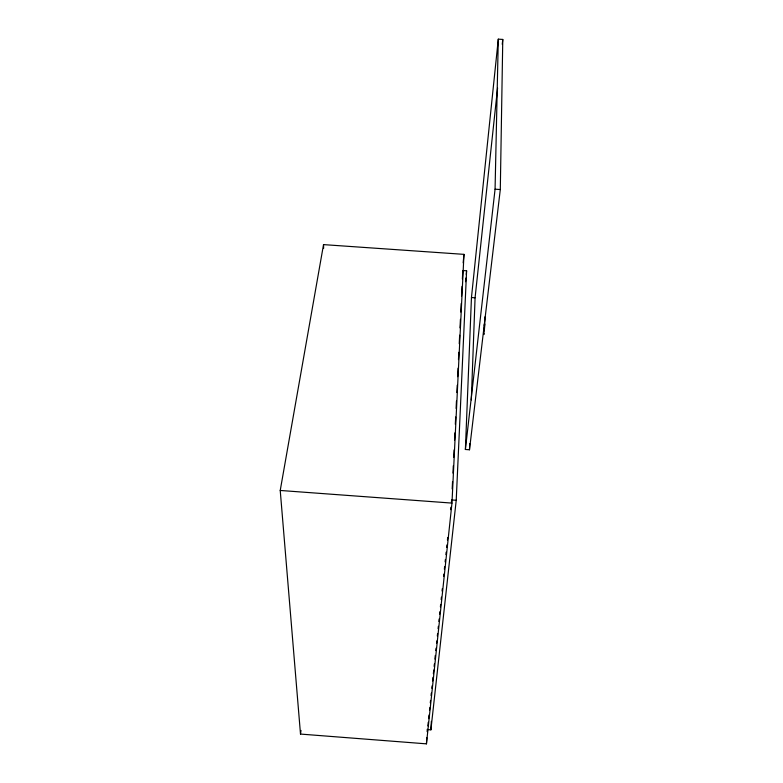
<?xml version="1.0" encoding="UTF-8"?>
<svg xmlns="http://www.w3.org/2000/svg" width="783" height="783" viewBox="0 0 783 783"><rect width="100%" height="100%" fill="white"/><g stroke="black" fill="none" stroke-linecap="round" stroke-linejoin="round"><path stroke-width="1.17" d="M500.298 189.545L502.774 39.444L498.291 39.15L471.454 297.54L465.386 449.471L469.487 449.775L500.298 189.545L495.071 189.183L498.291 39.15M469.487 449.775L469.712 443.687M471.317 399.917L475.075 297.794L497.577 87.96M427.479 729.58L430.895 729.844L456.225 500.278L466.599 270.791L462.792 270.526M452.183 488.964L452.545 481.643M452.956 473.098L453.308 465.777M453.729 457.233L454.081 449.912M454.561 440.144L454.913 432.823M455.324 424.288L455.686 416.967M456.098 408.423L456.45 401.102M456.871 392.557L457.223 385.236M457.644 376.692L458.055 368.157M458.466 359.612L458.828 352.291M459.239 343.747L459.65 335.202M460.012 327.881L460.424 319.337M460.776 312.016L461.197 303.481M461.549 296.16L462.029 286.392M462.381 279.071L462.733 271.75M451.967 503.097L463.967 254.358L323.536 244.619L280.226 490.461L300.506 734.072L426.451 743.85L451.967 503.097L280.226 490.461M430.895 729.844L431.355 721.329M426.451 743.85L426.804 737.752M427.146 731.655L427.283 729.218M484.912 323.947L484.286 330.72M484.266 325.454L484.383 323.908M463.164 262.853L463.967 254.358M465.542 281.714L465.895 278.073M466.247 274.432L466.599 270.791M427.861 725.939L428.252 722.288M428.634 718.647L429.015 714.996M429.524 710.142L429.779 707.705M430.298 702.85L430.552 700.423M431.061 695.558L431.316 693.131M431.834 688.267L432.089 685.839M432.598 680.975L432.979 677.334M433.361 673.693L433.753 670.042M434.134 666.402L434.389 663.964M434.898 659.11L435.279 655.459M435.798 650.604L436.053 648.177M436.562 643.313L436.816 640.885M437.325 636.021L437.589 633.594M438.098 628.729L438.353 626.302M438.862 621.448L439.116 619.01M439.635 614.156L439.889 611.719M440.398 606.864L440.653 604.437M441.162 599.572L441.426 597.145M442.062 591.067L442.317 588.64M443.599 576.484L443.853 574.056M444.362 569.202L444.617 566.765M445.126 561.91L445.39 559.473M445.899 554.618L446.153 552.191M446.662 547.327L446.917 544.899M447.436 540.035L447.69 537.608M450.626 509.664L450.881 507.237M451.399 502.373L451.654 499.946L456.225 500.278M502.255 44.298L502.774 39.444M465.386 449.471L495.071 189.183M300.506 734.072L301.005 730.441M485.069 316.733L483.874 334.547L483.757 333.274M471.454 297.54L475.075 297.794M323.536 244.619L323.643 248.28"/></g></svg>
